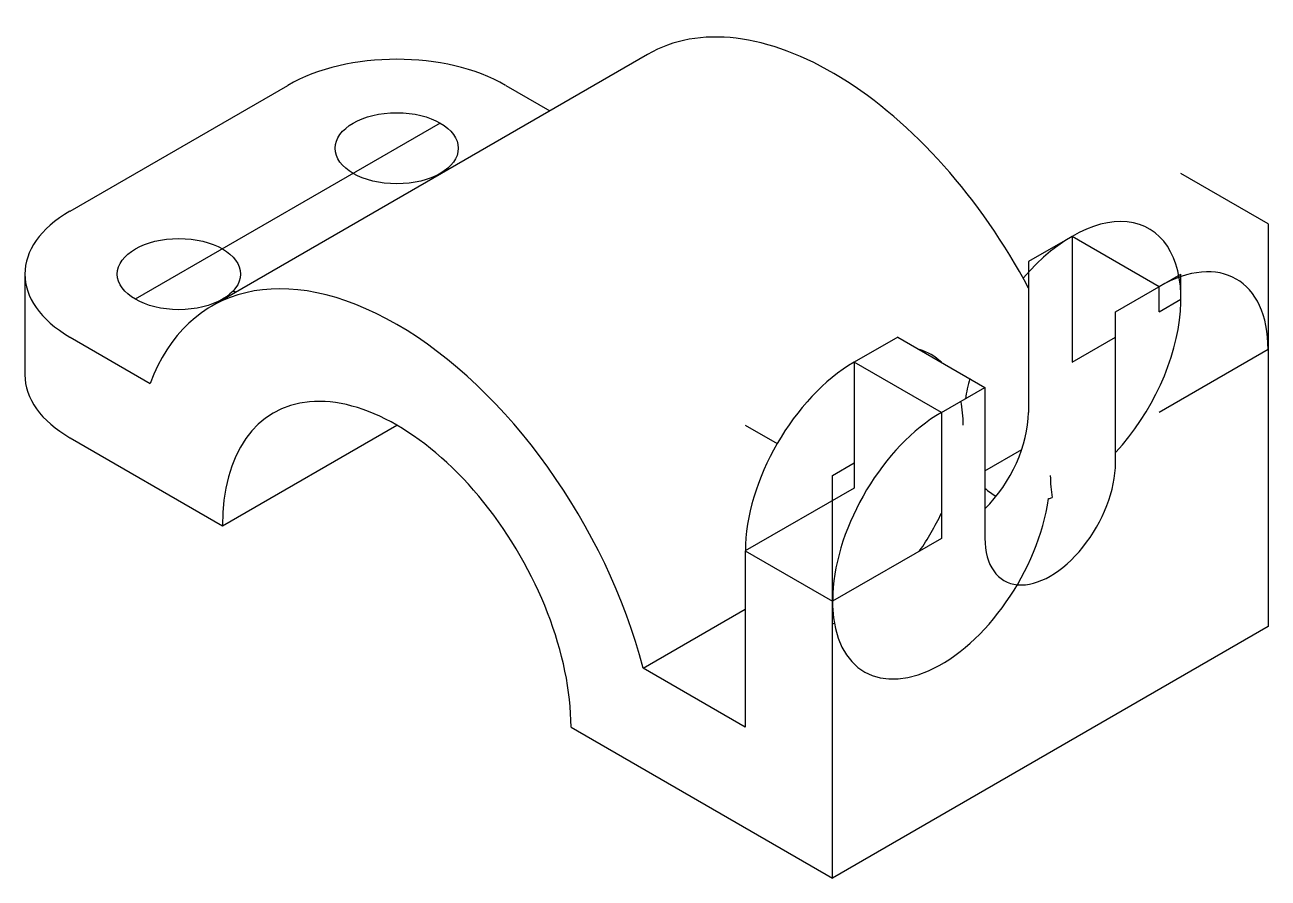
# Model space of a CAD drawing. Header units: millimetres. Extents: x 2442 to 2565, y 4820 to 4905.
import ezdxf

# ---------------------------------------------------------------- set-up
doc = ezdxf.new("R2010")
doc.units = ezdxf.units.MM

msp = doc.modelspace()

# ---------------------------------------------------------------- linework, layer by layer
for p, q in [((2503.44, 4901.82), (2460.15, 4876.82)), ((2446.05, 4886.24), (2467.7, 4898.74)), ((2489.35, 4898.74), (2493.73, 4896.21)), ((2482.85, 4894.99), (2452.54, 4877.49)), ((2565.12, 4884.99), (2556.46, 4889.99)), ((2565.12, 4884.99), (2565.12, 4844.99)), ((2565.12, 4884.99), (2565.12, 4872.49)), ((2545.64, 4883.74), (2541.31, 4881.24)), ((2554.3, 4878.74), (2545.64, 4883.74)), ((2545.64, 4883.74), (2545.64, 4871.24)), ((2541.31, 4881.24), (2541.31, 4866.24)), ((2441.56, 4879.99), (2441.56, 4869.99)), ((2549.97, 4876.24), (2556.46, 4879.99)), ((2556.46, 4877.49), (2556.46, 4879.99)), ((2554.3, 4876.24), (2554.3, 4878.74)), ((2554.3, 4876.24), (2556.46, 4877.49)), ((2549.97, 4861.24), (2549.97, 4876.24)), ((2446.05, 4873.74), (2454.03, 4869.13)), ((2528.32, 4873.74), (2523.99, 4871.24)), ((2528.32, 4873.74), (2536.98, 4868.74)), ((2545.64, 4871.24), (2549.97, 4873.74)), ((2565.12, 4872.49), (2554.3, 4866.24)), ((2532.65, 4866.24), (2523.99, 4871.24)), ((2523.99, 4871.24), (2523.99, 4858.74)), ((2532.65, 4866.24), (2536.98, 4868.74)), ((2536.98, 4868.74), (2536.98, 4853.74)), ((2532.65, 4866.24), (2532.65, 4853.74)), ((2461.2, 4854.99), (2478.52, 4864.99)), ((2513.16, 4864.99), (2516.33, 4863.16)), ((2446.05, 4863.74), (2461.2, 4854.99)), ((2536.98, 4860.45), (2540.65, 4862.57)), ((2521.82, 4859.99), (2523.99, 4861.24)), ((2521.82, 4859.99), (2523.99, 4861.24)), ((2521.82, 4819.99), (2521.82, 4859.99)), ((2523.99, 4858.74), (2513.16, 4852.49)), ((2532.65, 4853.74), (2521.82, 4847.49)), ((2513.16, 4852.49), (2513.16, 4834.99)), ((2513.16, 4852.49), (2521.82, 4847.49)), ((2503.02, 4840.85), (2513.16, 4846.7)), ((2565.12, 4844.99), (2521.82, 4819.99)), ((2513.16, 4834.99), (2503.02, 4840.85)), ((2495.84, 4834.99), (2521.82, 4819.99))]:
    msp.add_line(p, q)
for centre, major_axis, start_param, end_param in [((2521.82, 4870), (18.37, -31.82), 1.507753, 3.141593), ((2478.52, 4892.49), (-15.31, 0), 3.926991, 5.497787), ((2456.87, 4879.99), (-15.31, 0), 5.497787, 7.068583), ((2545.64, 4871.24), (-7.65, -13.26), 7.4801, 10.67723), ((2478.52, 4844.99), (18.37, -31.82), 1.125235, 3.587154), ((2554.3, 4866.24), (-7.65, -13.26), 8.63938, 10.210176), ((2456.87, 4869.99), (-15.31, 0), 10.61659, 10.63848), ((2523.99, 4858.74), (-7.65, -13.26), 2.999696, 3.28349), ((2523.99, 4858.74), (-7.65, -13.26), 3.926991, 5.497787), ((2456.87, 4869.99), (-15.31, 0), 6.283185, 7.068583), ((2478.52, 4844.99), (12.25, -21.21), 0.785398, 3.926991), ((2545.64, 4871.24), (-7.65, -13.26), 5.150538, 5.296429), ((2523.99, 4858.74), (-7.65, -13.26), 2.356194, 2.557552), ((2532.65, 4853.74), (-7.65, -13.26), 3.926991, 8.46199), ((2534.81, 4862.49), (-4.59, -7.95), 7.40842, 8.63938), ((2543.47, 4857.49), (-4.59, -7.95), 5.497787, 8.63938), ((2554.3, 4866.24), (-7.65, -13.26), 5.497787, 5.681921), ((2545.64, 4871.24), (-7.65, -13.26), 6.141288, 6.298095), ((2545.64, 4871.24), (-7.65, -13.26), 6.851183, 6.88445), ((2523.99, 4858.74), (-7.65, -13.26), 1.428899, 1.712693), ((2523.99, 4858.74), (-7.65, -13.26), 0.58404, 0.601264)]:
    msp.add_ellipse(centre, major_axis=major_axis, ratio=0.57735, start_param=start_param, end_param=end_param)
for centre in [(2478.52, 4892.49), (2456.87, 4879.99)]:
    msp.add_ellipse(centre, major_axis=(-6.12, 0), ratio=0.57735)

doc.saveas('drawing.dxf')
